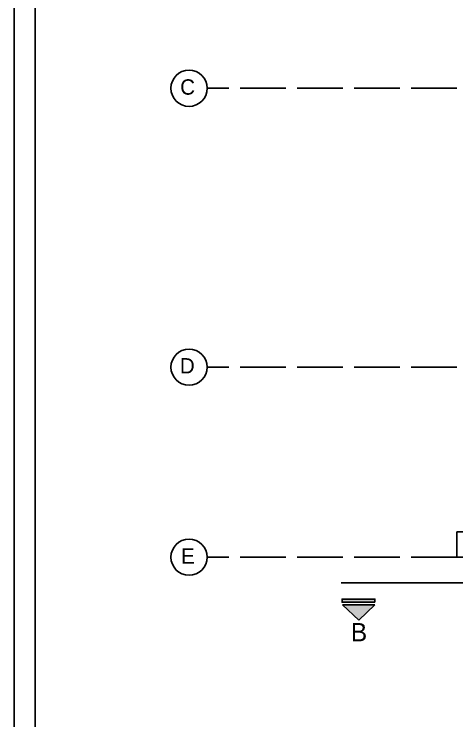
# Model space of a CAD drawing. Header units: metres. Extents: x -525 to 413, y -37 to 272.
# Drawn here: x 72.53 to 83.01, y 55.6 to 72.32 of the extents above; entities that cross this region are included whole.
import ezdxf

# ---------------------------------------------------------------- set-up
doc = ezdxf.new("R2010")
doc.units = ezdxf.units.M
doc.header["$MEASUREMENT"] = 0
doc.linetypes.add('ACAD_ISO02W100', pattern=[15, 12, -3])
doc.linetypes.add('DOT', pattern=[0.25, 0, -0.25])
doc.layers.get('0').update_dxf_attribs({"color": 254})
for name, color, linetype in [('COLUMNA', 254, 'Continuous'), ('L.COLUMNA', 254, 'Continuous'), ('letra', 254, 'DOT'), ('NOFIJO', 254, 'Continuous')]:
    doc.layers.add(name, color=color, linetype=linetype)
doc.styles.get("Standard").update_dxf_attribs({"font": 'HTOWERT.TTF', "height": 0.08})

# ---------------------------------------------------------------- blocks, each defined once
blk = doc.blocks.new('D')
at = {"layer": 'COLUMNA', "ltscale": 0.2}
h = blk.add_hatch(color=256, dxfattribs=at)
h.set_gradient(color1=(0, 0, 26), color2=(0, 0, 0), rotation=30, one_color=1)
h.paths.add_polyline_path([(3167.8, 1572.454), (3167.418, 1572.818), (3167.036, 1572.454)])
h.paths.add_polyline_path([(3167.036, 1572.393), (3167.036, 1572.315), (3167.813, 1572.315), (3167.813, 1572.393)])
for p, q in [((3167.418, 1572.818), (3167.036, 1572.454)), ((3167.418, 1572.818), (3167.8, 1572.454)), ((3167.036, 1572.454), (3167.8, 1572.454))]:
    blk.add_line(p, q, dxfattribs=at)
blk.add_lwpolyline([(3167.036, 1572.393), (3167.813, 1572.393), (3167.813, 1572.315), (3167.036, 1572.315)], close=True, dxfattribs=at)

msp = doc.modelspace()

# ---------------------------------------------------------------- linework, layer by layer
at = {"linetype": 'Continuous'}
for points in [[(72.527, 85.327), (72.527, 25.927), (114.527, 25.927), (114.527, 85.327)], [(73.027, 84.827), (73.027, 26.427), (114.027, 26.427), (114.027, 84.827)]]:
    msp.add_lwpolyline(points, close=True, dxfattribs=at)
at = {"ltscale": 0.2}
for centre in [(76.666, 70.569), (76.666, 63.969), (76.666, 59.469)]:
    msp.add_circle(centre, 0.428, dxfattribs=at)
at = {"layer": 'COLUMNA', "ltscale": 0.2}
msp.add_line((80.266, 58.859), (84.62, 58.859), dxfattribs=at)
at = {"layer": 'L.COLUMNA', "linetype": 'ACAD_ISO02W100', "ltscale": 0.09}
for p, q in [((83.005, 70.569), (77.095, 70.569)), ((83.005, 63.969), (77.095, 63.969)), ((83.005, 59.469), (77.095, 59.469))]:
    msp.add_line(p, q, dxfattribs=at)
at = {"layer": 'NOFIJO', "ltscale": 0.02}
msp.add_lwpolyline([(83.005, 59.469), (83.255, 59.469), (83.255, 60.069), (83.005, 60.069)], close=True, dxfattribs=at)

# ---------------------------------------------------------------- block references
at = {"layer": 'COLUMNA', "rotation": 180}
msp.add_blockref('D', (3248.101, 1630.795), dxfattribs=at)

# ---------------------------------------------------------------- texts
at = {"layer": 'COLUMNA', "ltscale": 0.2}
msp.add_text('B', height=0.432, dxfattribs=at).set_placement((80.497, 57.479))
at = {"layer": 'letra', "linetype": 'ACAD_ISO02W100', "ltscale": 0.009}
for s, p in [('C', (76.457, 70.418)), ('D', (76.45, 63.818)), ('E', (76.477, 59.318))]:
    msp.add_text(s, height=0.364, dxfattribs=at).set_placement(p)

doc.saveas('drawing.dxf')
